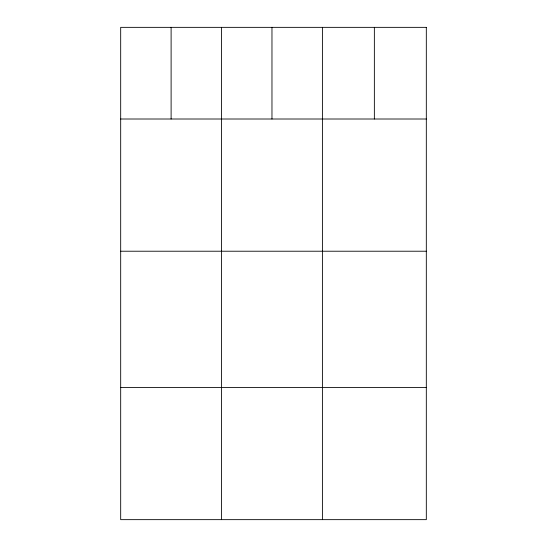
<?xml version="1.0" encoding="UTF-8"?>
<svg xmlns="http://www.w3.org/2000/svg" width="547" height="547" viewBox="0 0 547 547"><rect width="100%" height="100%" fill="white"/><g stroke="black" fill="none" stroke-linecap="round" stroke-linejoin="round"><path stroke-width="0.82" d="M120.682 119.007L426.318 119.007M120.682 251.217L426.318 251.217M120.682 387.44L426.318 387.44M374.36 27.35L374.36 119.007M322.402 27.35L322.402 519.65M271.968 27.35L271.968 119.007M221.542 27.35L221.542 519.65M171.108 27.35L171.108 119.007M426.318 27.35L120.682 27.35L120.682 519.65L426.318 519.65L426.318 27.35"/></g></svg>
